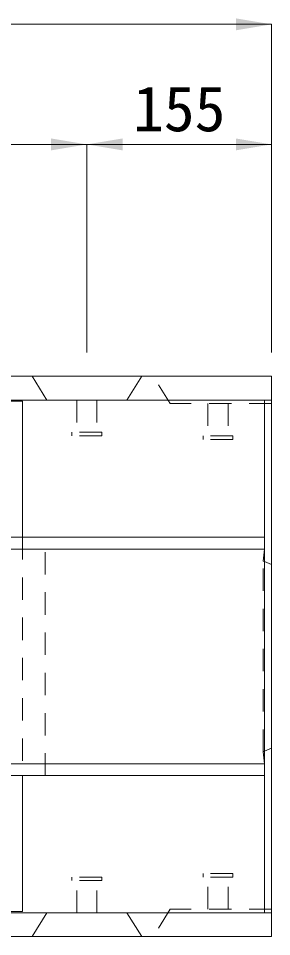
# Model space of a CAD drawing. Units: millimetres, scale not verified. Extents: x 50430 to 75195, y 75514 to 92741.
# Drawn here: x 55475 to 55688, y 80771 to 81541 of the extents above; entities that cross this region are included whole.
import ezdxf
from ezdxf.enums import TextEntityAlignment as Align

# ---------------------------------------------------------------- set-up
doc = ezdxf.new("R2010")
doc.units = ezdxf.units.MM
doc.header["$LTSCALE"] = 25
doc.linetypes.add('USER1', pattern=[1.35, 0.75, -0.6])
for name, color, linetype, lineweight in [('0_2', 7, 'Continuous', 5), ('寸法線', 7, 'Continuous', 9), ('本体', 2, 'Continuous', 9), ('ｲﾝｻｰﾄ', 3, 'USER1', 5), ('ｸﾞﾚｰﾁﾝｸﾞ', 7, 'USER1', 5)]:
    doc.layers.add(name, color=color, linetype=linetype, lineweight=lineweight)
doc.styles.add('ＭＳ ゴシック', font='')
doc.styles.get('ＭＳ ゴシック').set_extended_font_data('MS Gothic')

# ---------------------------------------------------------------- blocks, each defined once
blk = doc.blocks.new('filled_arrow')
at = {"color": 0, "linetype": 'Continuous', "lineweight": -2}
blk.add_solid([(7.5, 1.25), (0, 0), (7.5, -1.25)], dxfattribs=at)

msp = doc.modelspace()

# ---------------------------------------------------------------- linework, layer by layer
at = {"layer": '0_2', "lineweight": 9}
msp.add_line((55510.34, 81220.72), (55555.34, 81220.72), dxfattribs=at)
at = {"layer": '寸法線'}
for p, q in [((54689.84, 81535.81), (55687.84, 81535.81)), ((55687.84, 81260.72), (55687.84, 81535.81)), ((54844.84, 81435.1), (55532.84, 81435.1)), ((55532.84, 81260.72), (55532.84, 81435.1)), ((55532.84, 81435.1), (55687.84, 81435.1)), ((55532.84, 81260.72), (55532.84, 81435.1)), ((55687.84, 81260.72), (55687.84, 81435.1))]:
    msp.add_line(p, q, dxfattribs=at)
at = {"layer": '本体'}
for p, q in [((55687.84, 81240.72), (54689.84, 81240.72)), ((55486.84, 81240.72), (55499.34, 81220.72)), ((55578.84, 81240.72), (55566.34, 81220.72)), ((55687.84, 81220.72), (55687.84, 81240.72)), ((55681.84, 81220.72), (55681.84, 80790.72)), ((55681.84, 81105.72), (54695.84, 81105.72)), ((55681.84, 81095.72), (54695.84, 81095.72)), ((55681.84, 81085.29), (55687.84, 81082.72)), ((55681.84, 80926.15), (55687.84, 80928.72)), ((55681.84, 80915.72), (54695.84, 80915.72)), ((55681.84, 80905.72), (54695.84, 80905.72)), ((55486.84, 80770.72), (55499.34, 80790.72)), ((55578.84, 80770.72), (55566.34, 80790.72)), ((55687.84, 80770.72), (55687.84, 80790.72)), ((54689.84, 80770.72), (55687.84, 80770.72))]:
    msp.add_line(p, q, dxfattribs=at)
at = {"layer": '本体', "linetype": 'USER1'}
for p, q in [((55602.84, 81217.72), (55588.34, 81240.72)), ((55687.84, 81217.72), (55602.84, 81217.72)), ((55497.84, 80905.72), (55497.84, 81105.72)), ((55602.84, 80793.72), (55588.34, 80770.72)), ((55687.84, 80793.72), (55602.84, 80793.72))]:
    msp.add_line(p, q, dxfattribs=at)
at = {"layer": '本体', "lineweight": 20}
for p, q in [((55687.84, 81220.72), (54689.84, 81220.72)), ((55687.84, 80790.72), (55687.84, 81220.72)), ((54689.84, 80790.72), (55687.84, 80790.72))]:
    msp.add_line(p, q, dxfattribs=at)
at = {"layer": '本体', "color": 4, "linetype": 'USER1', "lineweight": 5}
for p, q in [((55681.84, 81095.72), (55680.84, 81085.72)), ((55680.84, 80925.72), (55680.84, 81085.72)), ((55680.84, 81085.72), (55681.84, 81085.29)), ((55680.84, 80925.72), (55681.84, 80926.15)), ((55681.84, 80915.72), (55680.84, 80925.72))]:
    msp.add_line(p, q, dxfattribs=at)
at = {"layer": 'ｲﾝｻｰﾄ'}
for p, q in [((55524.34, 81220.72), (55524.34, 81193.72)), ((55541.34, 81220.72), (55541.34, 81193.72)), ((55634.34, 81217.72), (55634.34, 81190.72)), ((55651.34, 81217.72), (55651.34, 81190.72)), ((55545.34, 81193.72), (55520.34, 81193.72)), ((55520.34, 81193.72), (55520.34, 81190.72)), ((55545.34, 81190.72), (55520.34, 81190.72)), ((55545.34, 81193.72), (55545.34, 81190.72)), ((55655.34, 81190.72), (55630.34, 81190.72)), ((55630.34, 81190.72), (55630.34, 81187.72)), ((55655.34, 81190.72), (55655.34, 81187.72)), ((55655.34, 81187.72), (55630.34, 81187.72)), ((55655.34, 80823.72), (55630.34, 80823.72)), ((55630.34, 80820.72), (55630.34, 80823.72)), ((55655.34, 80820.72), (55655.34, 80823.72)), ((55520.34, 80817.72), (55520.34, 80820.72)), ((55545.34, 80820.72), (55520.34, 80820.72)), ((55545.34, 80817.72), (55520.34, 80817.72)), ((55524.34, 80790.72), (55524.34, 80817.72)), ((55541.34, 80790.72), (55541.34, 80817.72)), ((55545.34, 80817.72), (55545.34, 80820.72)), ((55655.34, 80820.72), (55630.34, 80820.72)), ((55634.34, 80793.72), (55634.34, 80820.72)), ((55651.34, 80793.72), (55651.34, 80820.72))]:
    msp.add_line(p, q, dxfattribs=at)
at = {"layer": 'ｸﾞﾚｰﾁﾝｸﾞ', "linetype": 'Continuous'}
for p, q in [((54898.84, 81219.72), (55478.84, 81219.72)), ((55478.84, 81219.72), (55468.84, 81219.72)), ((55478.84, 81219.72), (55478.84, 81209.72)), ((55478.84, 81219.72), (55478.84, 81105.72)), ((55478.84, 80905.72), (55478.84, 80791.72)), ((54898.84, 80791.72), (55478.84, 80791.72))]:
    msp.add_line(p, q, dxfattribs=at)
at = {"layer": 'ｸﾞﾚｰﾁﾝｸﾞ'}
msp.add_line((55478.84, 81105.72), (55478.84, 80905.72), dxfattribs=at)

# ---------------------------------------------------------------- block references
at = {"layer": '寸法線', "xscale": 4, "yscale": 4, "rotation": 180}
for p in [(55687.84, 81535.81), (55532.84, 81435.1), (55687.84, 81435.1)]:
    msp.add_blockref('filled_arrow', p, dxfattribs=at)
at = {"layer": '寸法線', "xscale": 4, "yscale": 4}
msp.add_blockref('filled_arrow', (55532.84, 81435.1), dxfattribs=at)

# ---------------------------------------------------------------- texts
at = {"layer": '寸法線', "style": 'ＭＳ ゴシック'}
msp.add_text('155', height=37.98, dxfattribs=at).set_placement((55610.34, 81465.1), align=Align.MIDDLE_CENTER)

doc.saveas('drawing.dxf')
